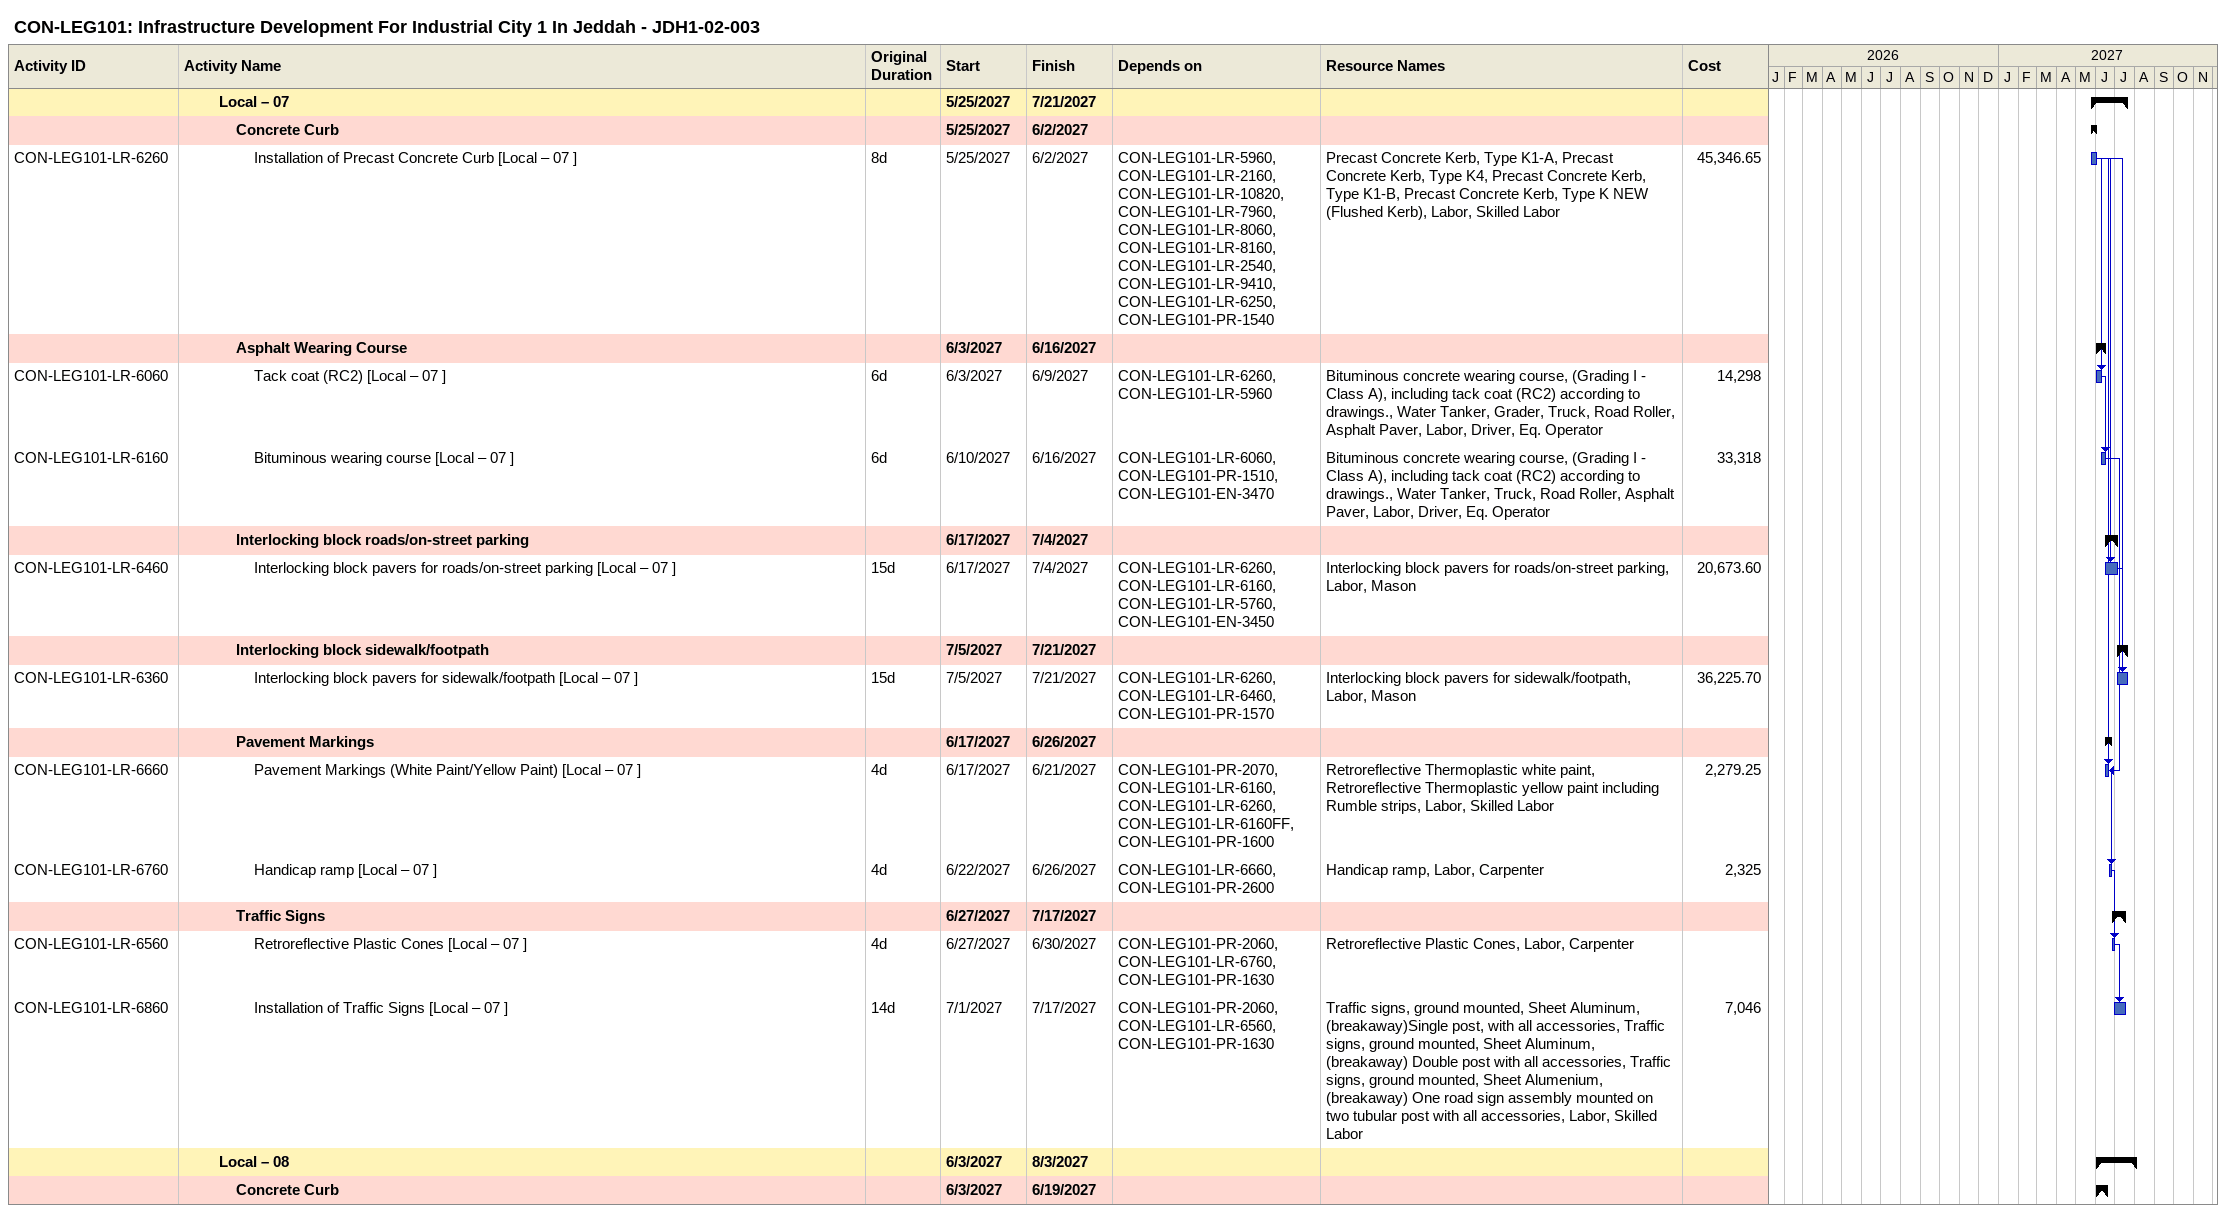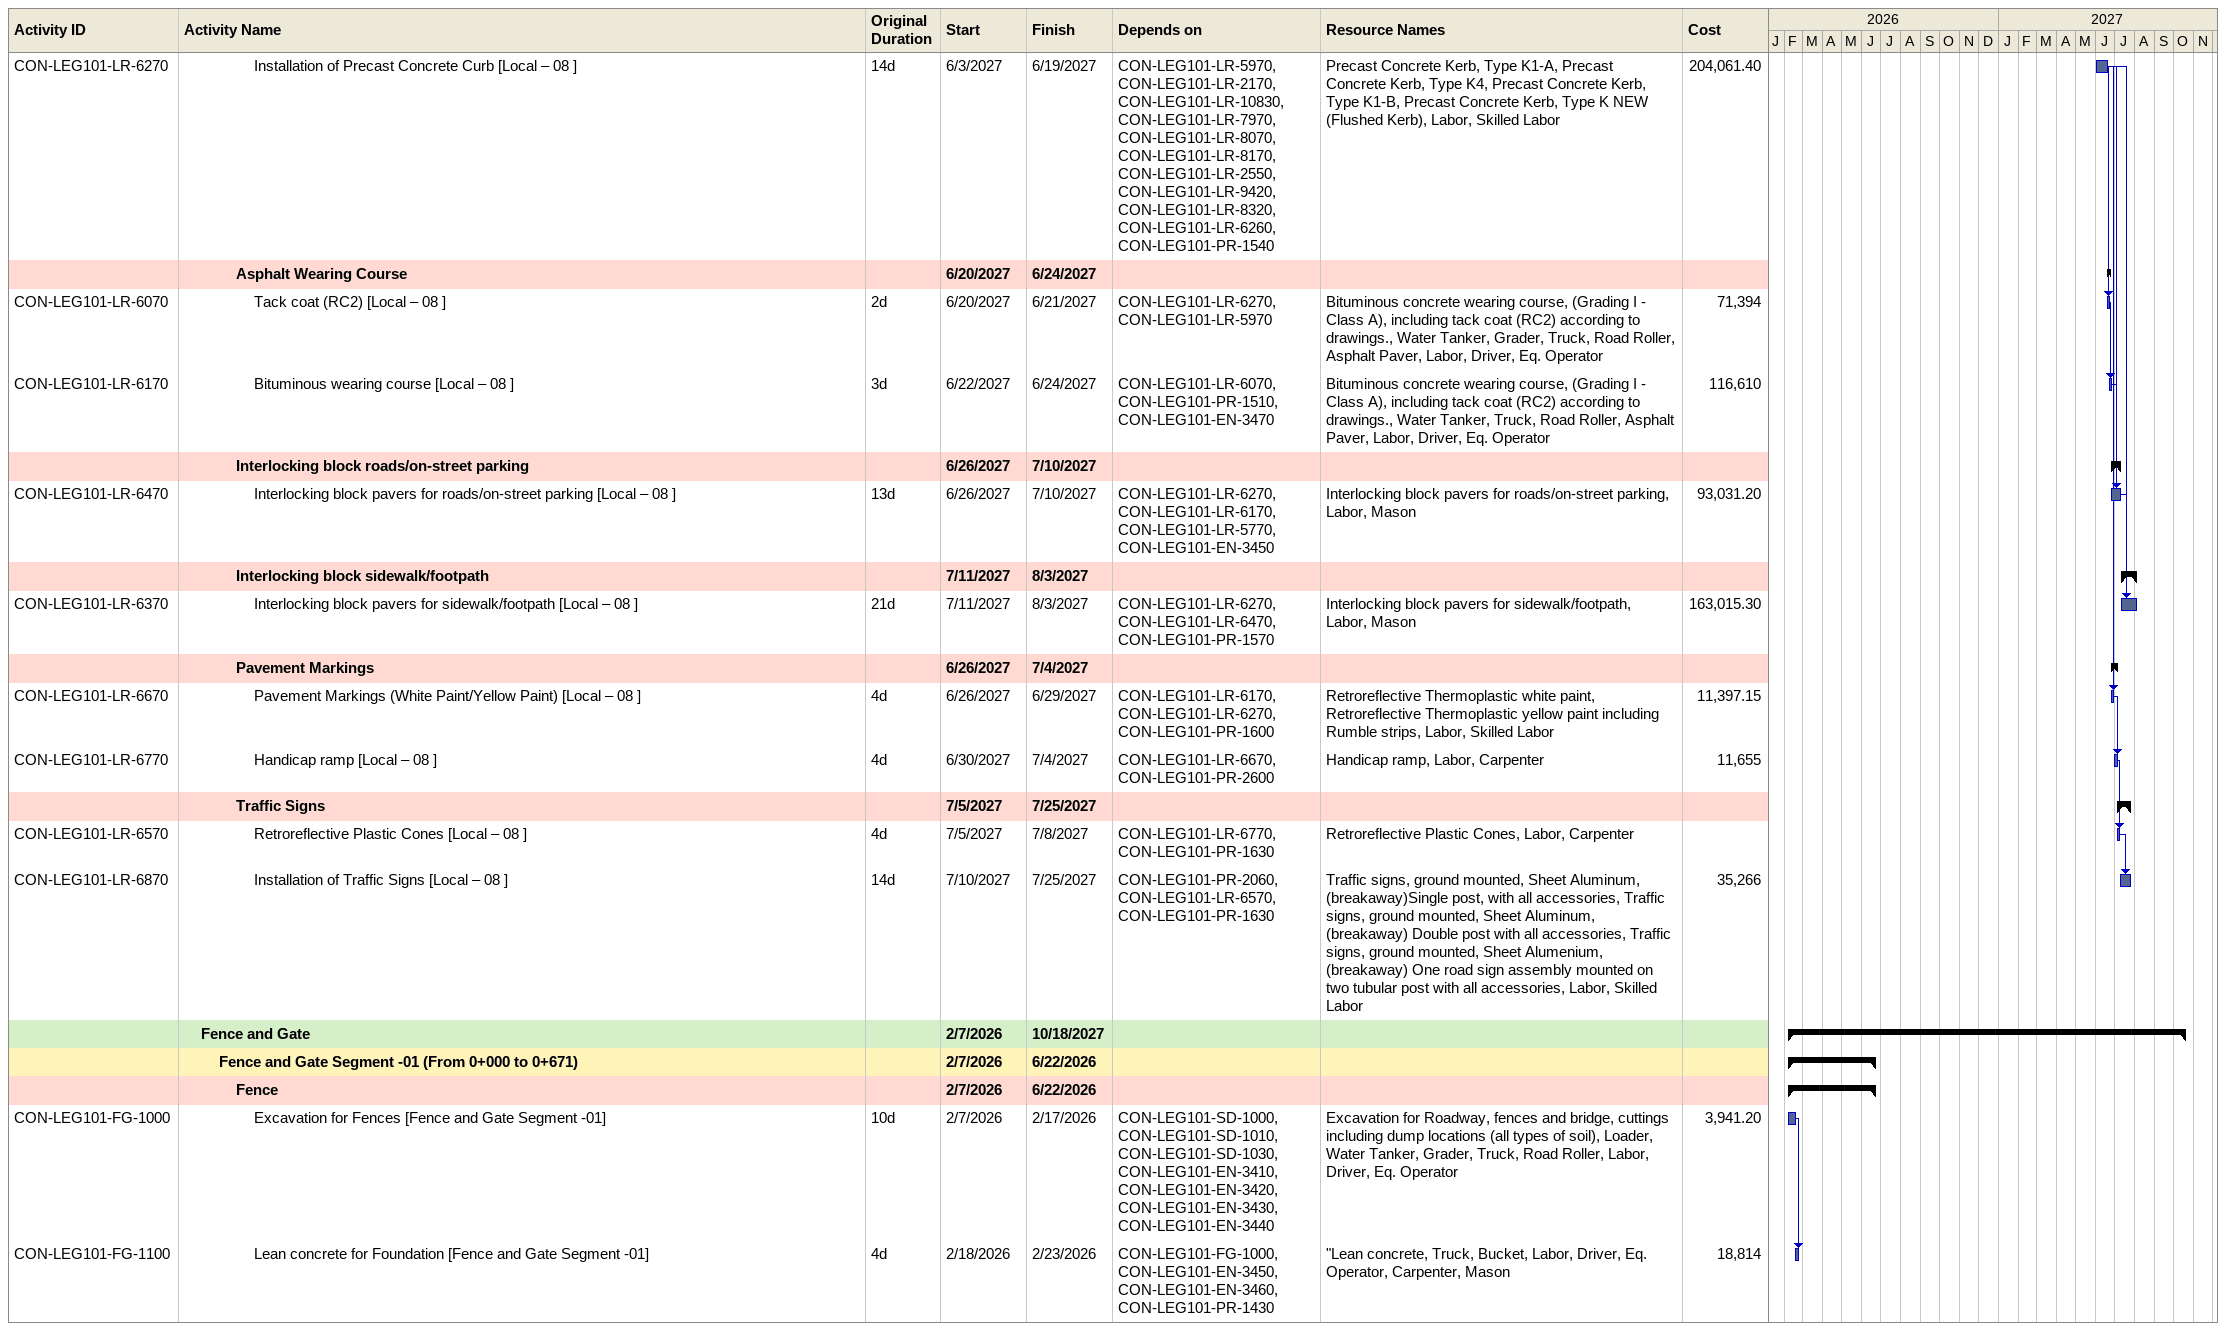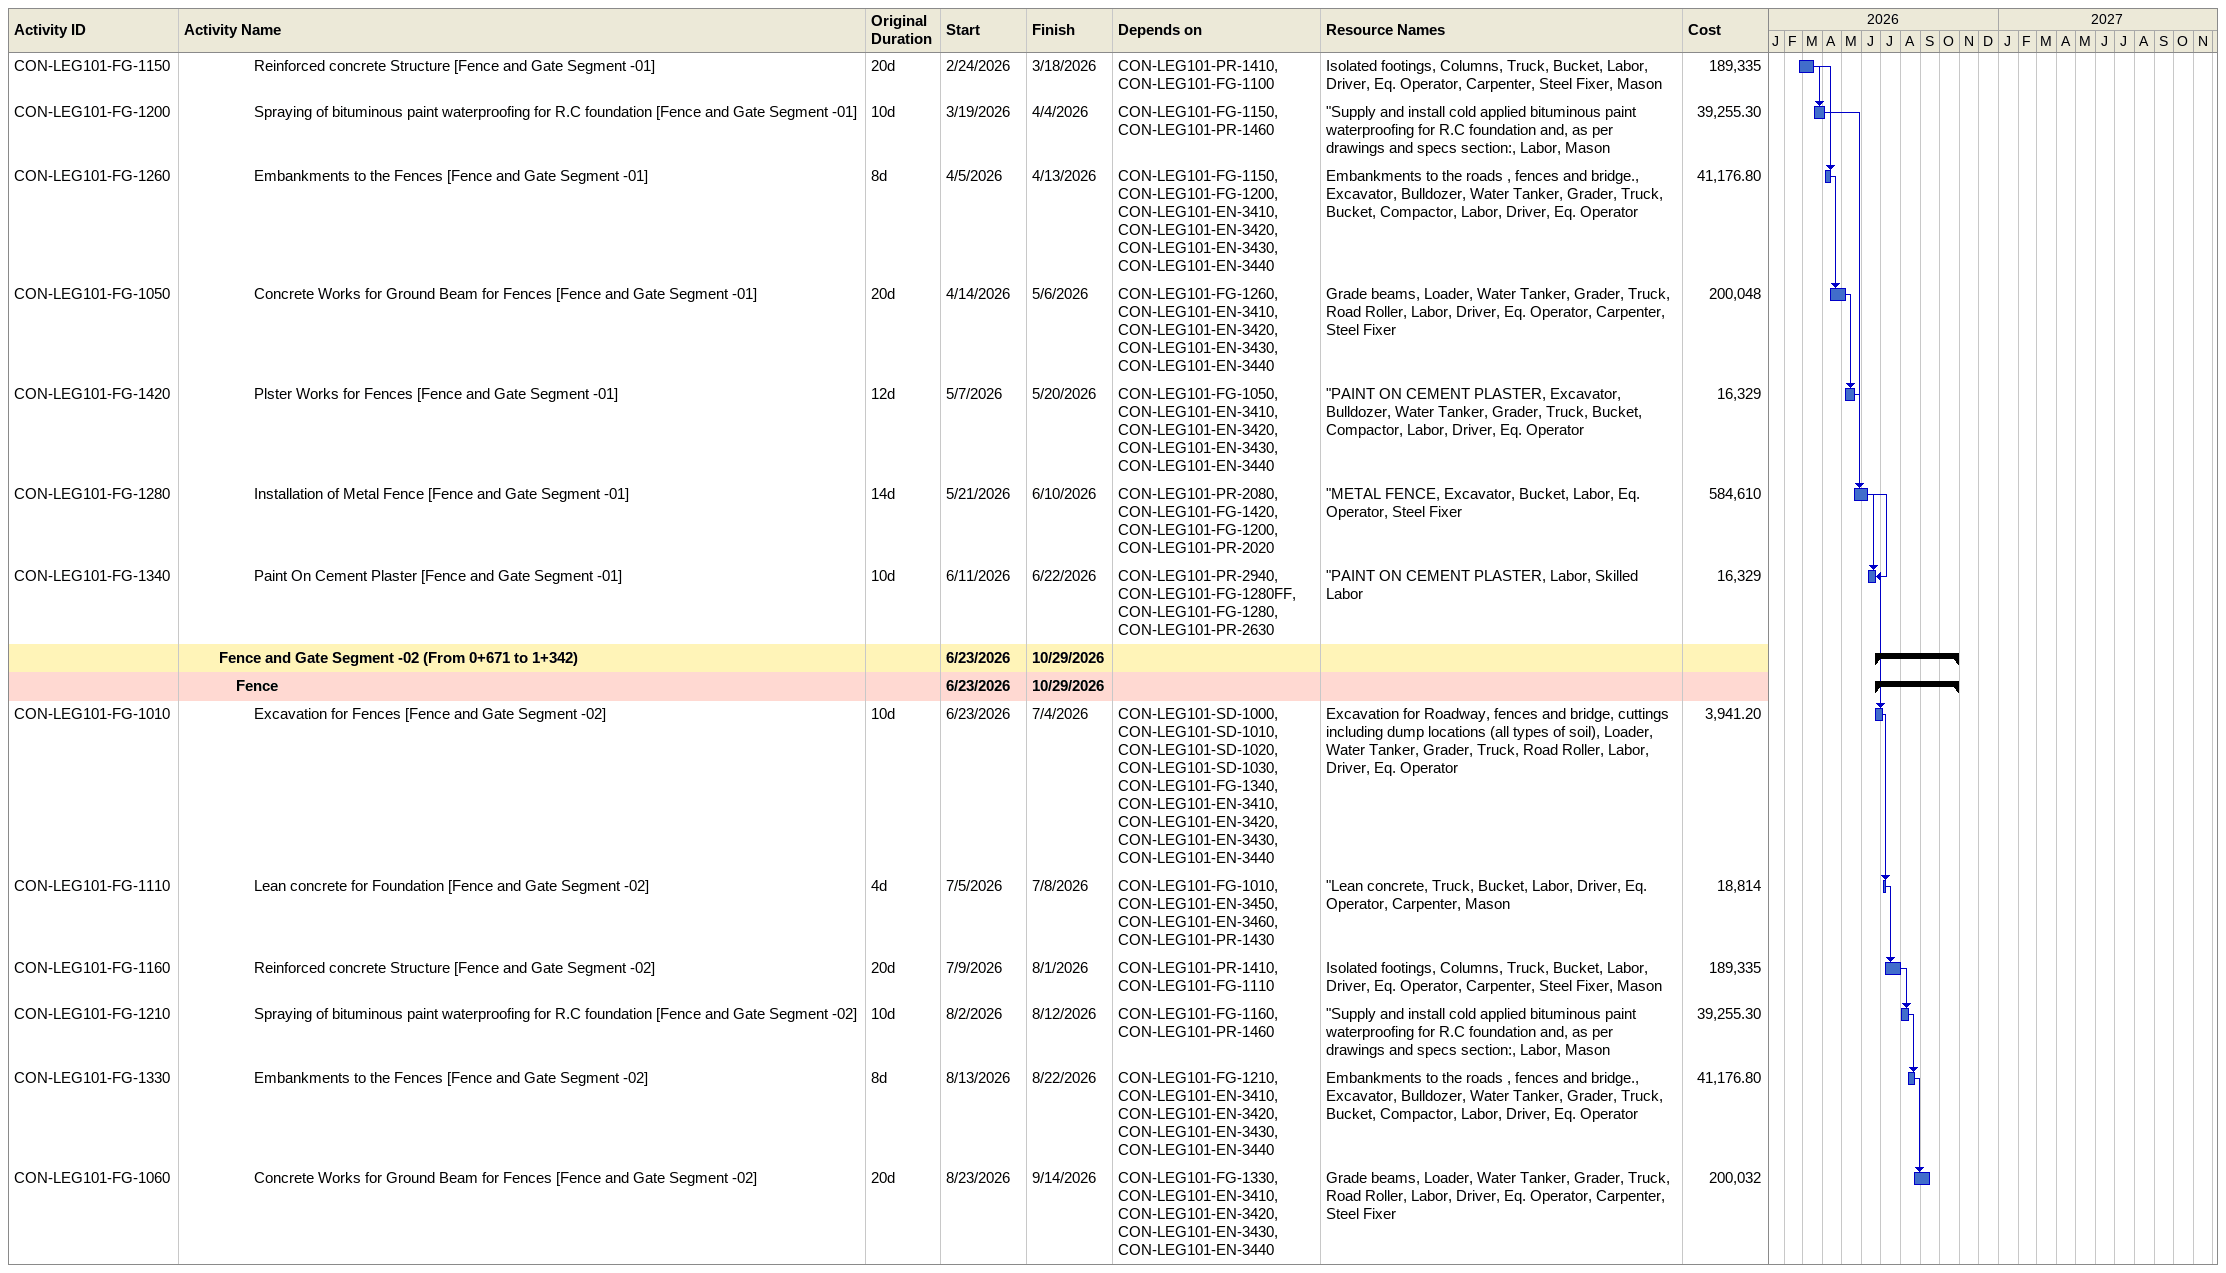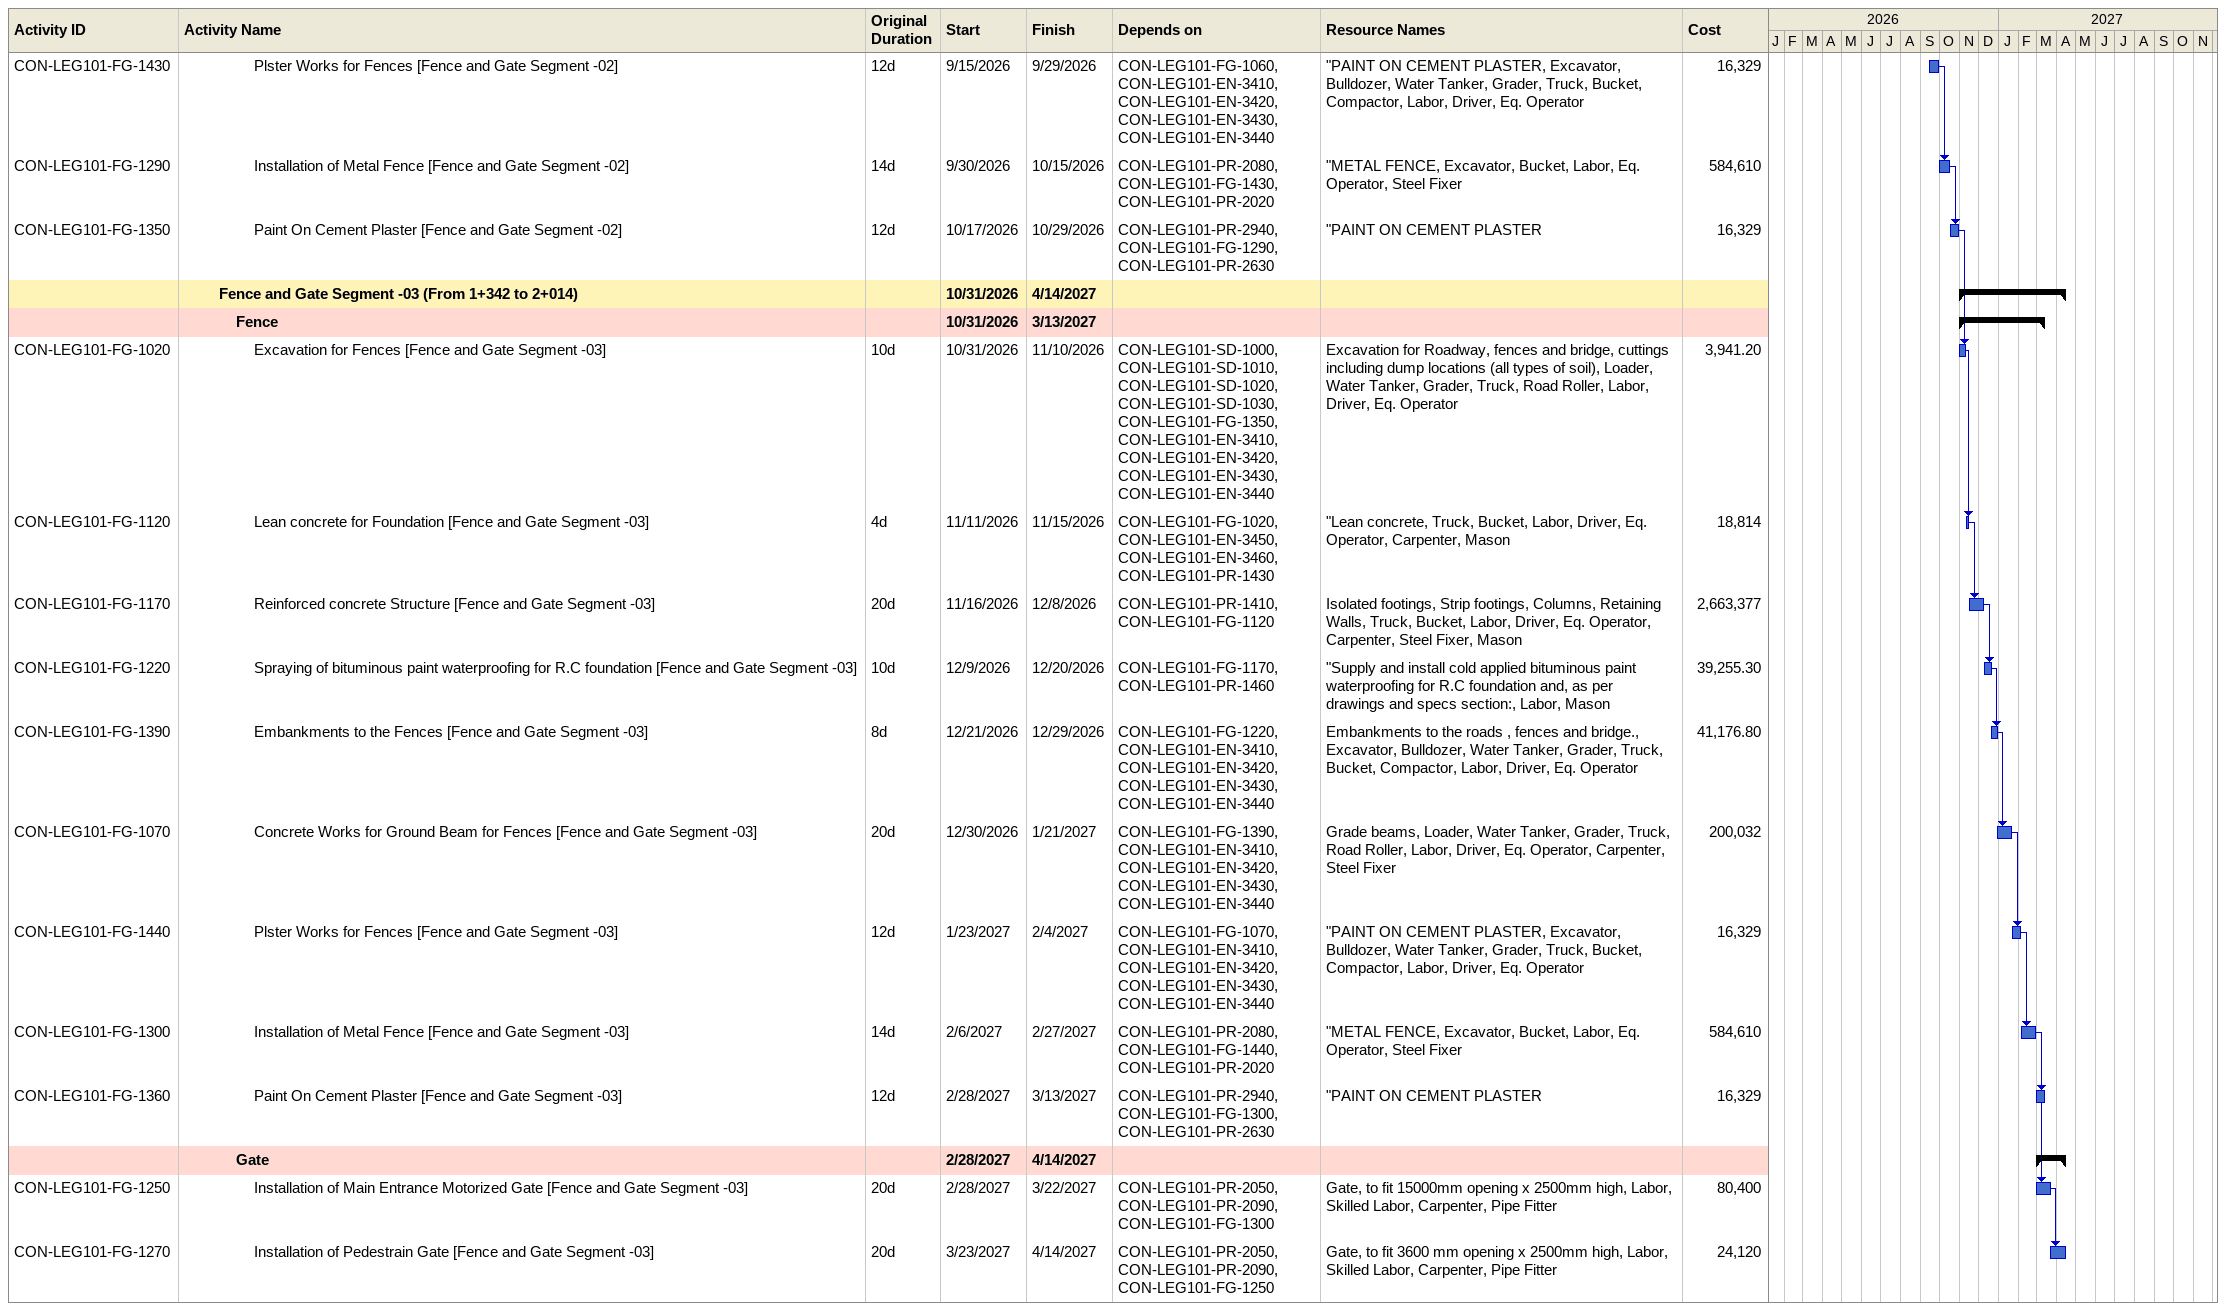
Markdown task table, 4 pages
CON-LEG101: Infrastructure Development For Industrial City 1 In Jeddah - JDH1-02-003

| ID | Level | Task | Original duration | Start | Finish | Predecessors | Resources | Cost |
|---|---|---|---|---|---|---|---|---|
|  | 3 | **Local – 07** |  | 2027-05-25 | 2027-07-21 |  |  |  |
|  | 4 | **Concrete Curb** |  | 2027-05-25 | 2027-06-02 |  |  |  |
| CON-LEG101-LR-6260 | 5 | Installation of Precast Concrete Curb [Local – 07 ] | 8d | 2027-05-25 | 2027-06-02 | CON-LEG101-LR-5960, CON-LEG101-LR-2160, CON-LEG101-LR-10820, CON-LEG101-LR-7960, CON-LEG101-LR-8060, CON-LEG101-LR-8160, CON-LEG101-LR-2540, CON-LEG101-LR-9410, CON-LEG101-LR-6250, CON-LEG101-PR-1540 | Precast Concrete Kerb, Type K1-A, Precast Concrete Kerb, Type K4, Precast Concrete Kerb, Type K1-B, Precast Concrete Kerb, Type K NEW (Flushed Kerb), Labor, Skilled Labor | 45346.65 |
|  | 4 | **Asphalt Wearing Course** |  | 2027-06-03 | 2027-06-16 |  |  |  |
| CON-LEG101-LR-6060 | 5 | Tack coat (RC2) [Local – 07 ] | 6d | 2027-06-03 | 2027-06-09 | CON-LEG101-LR-6260, CON-LEG101-LR-5960 | Bituminous concrete wearing course, (Grading I - Class A), including tack coat (RC2) according to drawings., Water Tanker, Grader, Truck, Road Roller, Asphalt Paver, Labor, Driver, Eq. Operator | 14298 |
| CON-LEG101-LR-6160 | 5 | Bituminous wearing course [Local – 07 ] | 6d | 2027-06-10 | 2027-06-16 | CON-LEG101-LR-6060, CON-LEG101-PR-1510, CON-LEG101-EN-3470 | Bituminous concrete wearing course, (Grading I - Class A), including tack coat (RC2) according to drawings., Water Tanker, Truck, Road Roller, Asphalt Paver, Labor, Driver, Eq. Operator | 33318 |
|  | 4 | **Interlocking block roads/on-street parking** |  | 2027-06-17 | 2027-07-04 |  |  |  |
| CON-LEG101-LR-6460 | 5 | Interlocking block pavers for roads/on-street parking [Local – 07 ] | 15d | 2027-06-17 | 2027-07-04 | CON-LEG101-LR-6260, CON-LEG101-LR-6160, CON-LEG101-LR-5760, CON-LEG101-EN-3450 | Interlocking block pavers for roads/on-street parking, Labor, Mason | 20673.60 |
|  | 4 | **Interlocking block sidewalk/footpath** |  | 2027-07-05 | 2027-07-21 |  |  |  |
| CON-LEG101-LR-6360 | 5 | Interlocking block pavers for sidewalk/footpath [Local – 07 ] | 15d | 2027-07-05 | 2027-07-21 | CON-LEG101-LR-6260, CON-LEG101-LR-6460, CON-LEG101-PR-1570 | Interlocking block pavers for sidewalk/footpath, Labor, Mason | 36225.70 |
|  | 4 | **Pavement Markings** |  | 2027-06-17 | 2027-06-26 |  |  |  |
| CON-LEG101-LR-6660 | 5 | Pavement Markings (White Paint/Yellow Paint) [Local – 07 ] | 4d | 2027-06-17 | 2027-06-21 | CON-LEG101-PR-2070, CON-LEG101-LR-6160, CON-LEG101-LR-6260, CON-LEG101-LR-6160FF, CON-LEG101-PR-1600 | Retroreflective Thermoplastic white paint, Retroreflective Thermoplastic yellow paint including Rumble strips, Labor, Skilled Labor | 2279.25 |
| CON-LEG101-LR-6760 | 5 | Handicap ramp [Local – 07 ] | 4d | 2027-06-22 | 2027-06-26 | CON-LEG101-LR-6660, CON-LEG101-PR-2600 | Handicap ramp, Labor, Carpenter | 2325 |
|  | 4 | **Traffic Signs** |  | 2027-06-27 | 2027-07-17 |  |  |  |
| CON-LEG101-LR-6560 | 5 | Retroreflective Plastic Cones [Local – 07 ] | 4d | 2027-06-27 | 2027-06-30 | CON-LEG101-PR-2060, CON-LEG101-LR-6760, CON-LEG101-PR-1630 | Retroreflective Plastic Cones, Labor, Carpenter |  |
| CON-LEG101-LR-6860 | 5 | Installation of Traffic Signs [Local – 07 ] | 14d | 2027-07-01 | 2027-07-17 | CON-LEG101-PR-2060, CON-LEG101-LR-6560, CON-LEG101-PR-1630 | Traffic signs, ground mounted, Sheet Aluminum, (breakaway)Single post, with all accessories, Traffic signs, ground mounted, Sheet Aluminum, (breakaway) Double post with all accessories, Traffic signs, ground mounted, Sheet Alumenium, (breakaway) One road sign assembly mounted on two tubular post with all accessories, Labor, Skilled Labor | 7046 |
|  | 3 | **Local – 08** |  | 2027-06-03 | 2027-08-03 |  |  |  |
|  | 4 | **Concrete Curb** |  | 2027-06-03 | 2027-06-19 |  |  |  |
| CON-LEG101-LR-6270 | 5 | Installation of Precast Concrete Curb [Local – 08 ] | 14d | 2027-06-03 | 2027-06-19 | CON-LEG101-LR-5970, CON-LEG101-LR-2170, CON-LEG101-LR-10830, CON-LEG101-LR-7970, CON-LEG101-LR-8070, CON-LEG101-LR-8170, CON-LEG101-LR-2550, CON-LEG101-LR-9420, CON-LEG101-LR-8320, CON-LEG101-LR-6260, CON-LEG101-PR-1540 | Precast Concrete Kerb, Type K1-A, Precast Concrete Kerb, Type K4, Precast Concrete Kerb, Type K1-B, Precast Concrete Kerb, Type K NEW (Flushed Kerb), Labor, Skilled Labor | 204061.40 |
|  | 4 | **Asphalt Wearing Course** |  | 2027-06-20 | 2027-06-24 |  |  |  |
| CON-LEG101-LR-6070 | 5 | Tack coat (RC2) [Local – 08 ] | 2d | 2027-06-20 | 2027-06-21 | CON-LEG101-LR-6270, CON-LEG101-LR-5970 | Bituminous concrete wearing course, (Grading I - Class A), including tack coat (RC2) according to drawings., Water Tanker, Grader, Truck, Road Roller, Asphalt Paver, Labor, Driver, Eq. Operator | 71394 |
| CON-LEG101-LR-6170 | 5 | Bituminous wearing course [Local – 08 ] | 3d | 2027-06-22 | 2027-06-24 | CON-LEG101-LR-6070, CON-LEG101-PR-1510, CON-LEG101-EN-3470 | Bituminous concrete wearing course, (Grading I - Class A), including tack coat (RC2) according to drawings., Water Tanker, Truck, Road Roller, Asphalt Paver, Labor, Driver, Eq. Operator | 116610 |
|  | 4 | **Interlocking block roads/on-street parking** |  | 2027-06-26 | 2027-07-10 |  |  |  |
| CON-LEG101-LR-6470 | 5 | Interlocking block pavers for roads/on-street parking [Local – 08 ] | 13d | 2027-06-26 | 2027-07-10 | CON-LEG101-LR-6270, CON-LEG101-LR-6170, CON-LEG101-LR-5770, CON-LEG101-EN-3450 | Interlocking block pavers for roads/on-street parking, Labor, Mason | 93031.20 |
|  | 4 | **Interlocking block sidewalk/footpath** |  | 2027-07-11 | 2027-08-03 |  |  |  |
| CON-LEG101-LR-6370 | 5 | Interlocking block pavers for sidewalk/footpath [Local – 08 ] | 21d | 2027-07-11 | 2027-08-03 | CON-LEG101-LR-6270, CON-LEG101-LR-6470, CON-LEG101-PR-1570 | Interlocking block pavers for sidewalk/footpath, Labor, Mason | 163015.30 |
|  | 4 | **Pavement Markings** |  | 2027-06-26 | 2027-07-04 |  |  |  |
| CON-LEG101-LR-6670 | 5 | Pavement Markings (White Paint/Yellow Paint) [Local – 08 ] | 4d | 2027-06-26 | 2027-06-29 | CON-LEG101-LR-6170, CON-LEG101-LR-6270, CON-LEG101-PR-1600 | Retroreflective Thermoplastic white paint, Retroreflective Thermoplastic yellow paint including Rumble strips, Labor, Skilled Labor | 11397.15 |
| CON-LEG101-LR-6770 | 5 | Handicap ramp [Local – 08 ] | 4d | 2027-06-30 | 2027-07-04 | CON-LEG101-LR-6670, CON-LEG101-PR-2600 | Handicap ramp, Labor, Carpenter | 11655 |
|  | 4 | **Traffic Signs** |  | 2027-07-05 | 2027-07-25 |  |  |  |
| CON-LEG101-LR-6570 | 5 | Retroreflective Plastic Cones [Local – 08 ] | 4d | 2027-07-05 | 2027-07-08 | CON-LEG101-LR-6770, CON-LEG101-PR-1630 | Retroreflective Plastic Cones, Labor, Carpenter |  |
| CON-LEG101-LR-6870 | 5 | Installation of Traffic Signs [Local – 08 ] | 14d | 2027-07-10 | 2027-07-25 | CON-LEG101-PR-2060, CON-LEG101-LR-6570, CON-LEG101-PR-1630 | Traffic signs, ground mounted, Sheet Aluminum, (breakaway)Single post, with all accessories, Traffic signs, ground mounted, Sheet Aluminum, (breakaway) Double post with all accessories, Traffic signs, ground mounted, Sheet Alumenium, (breakaway) One road sign assembly mounted on two tubular post with all accessories, Labor, Skilled Labor | 35266 |
|  | 2 | **Fence and Gate** |  | 2026-02-07 | 2027-10-18 |  |  |  |
|  | 3 | **Fence and Gate Segment -01 (From 0+000 to 0+671)** |  | 2026-02-07 | 2026-06-22 |  |  |  |
|  | 4 | **Fence** |  | 2026-02-07 | 2026-06-22 |  |  |  |
| CON-LEG101-FG-1000 | 5 | Excavation for Fences [Fence and Gate Segment -01] | 10d | 2026-02-07 | 2026-02-17 | CON-LEG101-SD-1000, CON-LEG101-SD-1010, CON-LEG101-SD-1030, CON-LEG101-EN-3410, CON-LEG101-EN-3420, CON-LEG101-EN-3430, CON-LEG101-EN-3440 | Excavation for Roadway, fences and bridge, cuttings including dump locations (all types of soil), Loader, Water Tanker, Grader, Truck, Road Roller, Labor, Driver, Eq. Operator | 3941.20 |
| CON-LEG101-FG-1100 | 5 | Lean concrete for Foundation [Fence and Gate Segment -01] | 4d | 2026-02-18 | 2026-02-23 | CON-LEG101-FG-1000, CON-LEG101-EN-3450, CON-LEG101-EN-3460, CON-LEG101-PR-1430 | "Lean concrete, Truck, Bucket, Labor, Driver, Eq. Operator, Carpenter, Mason | 18814 |
| CON-LEG101-FG-1150 | 5 | Reinforced concrete Structure [Fence and Gate Segment -01] | 20d | 2026-02-24 | 2026-03-18 | CON-LEG101-PR-1410, CON-LEG101-FG-1100 | Isolated footings, Columns, Truck, Bucket, Labor, Driver, Eq. Operator, Carpenter, Steel Fixer, Mason | 189335 |
| CON-LEG101-FG-1200 | 5 | Spraying of bituminous paint waterproofing for R.C foundation [Fence and Gate Segment -01] | 10d | 2026-03-19 | 2026-04-04 | CON-LEG101-FG-1150, CON-LEG101-PR-1460 | "Supply and install cold applied bituminous paint waterproofing for R.C foundation and, as per drawings and specs section:, Labor, Mason | 39255.30 |
| CON-LEG101-FG-1260 | 5 | Embankments to the Fences [Fence and Gate Segment -01] | 8d | 2026-04-05 | 2026-04-13 | CON-LEG101-FG-1150, CON-LEG101-FG-1200, CON-LEG101-EN-3410, CON-LEG101-EN-3420, CON-LEG101-EN-3430, CON-LEG101-EN-3440 | Embankments to the roads , fences and bridge., Excavator, Bulldozer, Water Tanker, Grader, Truck, Bucket, Compactor, Labor, Driver, Eq. Operator | 41176.80 |
| CON-LEG101-FG-1050 | 5 | Concrete Works for Ground Beam for Fences [Fence and Gate Segment -01] | 20d | 2026-04-14 | 2026-05-06 | CON-LEG101-FG-1260, CON-LEG101-EN-3410, CON-LEG101-EN-3420, CON-LEG101-EN-3430, CON-LEG101-EN-3440 | Grade beams, Loader, Water Tanker, Grader, Truck, Road Roller, Labor, Driver, Eq. Operator, Carpenter, Steel Fixer | 200048 |
| CON-LEG101-FG-1420 | 5 | Plster Works for Fences [Fence and Gate Segment -01] | 12d | 2026-05-07 | 2026-05-20 | CON-LEG101-FG-1050, CON-LEG101-EN-3410, CON-LEG101-EN-3420, CON-LEG101-EN-3430, CON-LEG101-EN-3440 | "PAINT ON CEMENT PLASTER, Excavator, Bulldozer, Water Tanker, Grader, Truck, Bucket, Compactor, Labor, Driver, Eq. Operator | 16329 |
| CON-LEG101-FG-1280 | 5 | Installation of Metal Fence [Fence and Gate Segment -01] | 14d | 2026-05-21 | 2026-06-10 | CON-LEG101-PR-2080, CON-LEG101-FG-1420, CON-LEG101-FG-1200, CON-LEG101-PR-2020 | "METAL FENCE, Excavator, Bucket, Labor, Eq. Operator, Steel Fixer | 584610 |
| CON-LEG101-FG-1340 | 5 | Paint On Cement Plaster [Fence and Gate Segment -01] | 10d | 2026-06-11 | 2026-06-22 | CON-LEG101-PR-2940, CON-LEG101-FG-1280FF, CON-LEG101-FG-1280, CON-LEG101-PR-2630 | "PAINT ON CEMENT PLASTER, Labor, Skilled Labor | 16329 |
|  | 3 | **Fence and Gate Segment -02 (From 0+671 to 1+342)** |  | 2026-06-23 | 2026-10-29 |  |  |  |
|  | 4 | **Fence** |  | 2026-06-23 | 2026-10-29 |  |  |  |
| CON-LEG101-FG-1010 | 5 | Excavation for Fences [Fence and Gate Segment -02] | 10d | 2026-06-23 | 2026-07-04 | CON-LEG101-SD-1000, CON-LEG101-SD-1010, CON-LEG101-SD-1020, CON-LEG101-SD-1030, CON-LEG101-FG-1340, CON-LEG101-EN-3410, CON-LEG101-EN-3420, CON-LEG101-EN-3430, CON-LEG101-EN-3440 | Excavation for Roadway, fences and bridge, cuttings including dump locations (all types of soil), Loader, Water Tanker, Grader, Truck, Road Roller, Labor, Driver, Eq. Operator | 3941.20 |
| CON-LEG101-FG-1110 | 5 | Lean concrete for Foundation [Fence and Gate Segment -02] | 4d | 2026-07-05 | 2026-07-08 | CON-LEG101-FG-1010, CON-LEG101-EN-3450, CON-LEG101-EN-3460, CON-LEG101-PR-1430 | "Lean concrete, Truck, Bucket, Labor, Driver, Eq. Operator, Carpenter, Mason | 18814 |
| CON-LEG101-FG-1160 | 5 | Reinforced concrete Structure [Fence and Gate Segment -02] | 20d | 2026-07-09 | 2026-08-01 | CON-LEG101-PR-1410, CON-LEG101-FG-1110 | Isolated footings, Columns, Truck, Bucket, Labor, Driver, Eq. Operator, Carpenter, Steel Fixer, Mason | 189335 |
| CON-LEG101-FG-1210 | 5 | Spraying of bituminous paint waterproofing for R.C foundation [Fence and Gate Segment -02] | 10d | 2026-08-02 | 2026-08-12 | CON-LEG101-FG-1160, CON-LEG101-PR-1460 | "Supply and install cold applied bituminous paint waterproofing for R.C foundation and, as per drawings and specs section:, Labor, Mason | 39255.30 |
| CON-LEG101-FG-1330 | 5 | Embankments to the Fences [Fence and Gate Segment -02] | 8d | 2026-08-13 | 2026-08-22 | CON-LEG101-FG-1210, CON-LEG101-EN-3410, CON-LEG101-EN-3420, CON-LEG101-EN-3430, CON-LEG101-EN-3440 | Embankments to the roads , fences and bridge., Excavator, Bulldozer, Water Tanker, Grader, Truck, Bucket, Compactor, Labor, Driver, Eq. Operator | 41176.80 |
| CON-LEG101-FG-1060 | 5 | Concrete Works for Ground Beam for Fences [Fence and Gate Segment -02] | 20d | 2026-08-23 | 2026-09-14 | CON-LEG101-FG-1330, CON-LEG101-EN-3410, CON-LEG101-EN-3420, CON-LEG101-EN-3430, CON-LEG101-EN-3440 | Grade beams, Loader, Water Tanker, Grader, Truck, Road Roller, Labor, Driver, Eq. Operator, Carpenter, Steel Fixer | 200032 |
| CON-LEG101-FG-1430 | 5 | Plster Works for Fences [Fence and Gate Segment -02] | 12d | 2026-09-15 | 2026-09-29 | CON-LEG101-FG-1060, CON-LEG101-EN-3410, CON-LEG101-EN-3420, CON-LEG101-EN-3430, CON-LEG101-EN-3440 | "PAINT ON CEMENT PLASTER, Excavator, Bulldozer, Water Tanker, Grader, Truck, Bucket, Compactor, Labor, Driver, Eq. Operator | 16329 |
| CON-LEG101-FG-1290 | 5 | Installation of Metal Fence [Fence and Gate Segment -02] | 14d | 2026-09-30 | 2026-10-15 | CON-LEG101-PR-2080, CON-LEG101-FG-1430, CON-LEG101-PR-2020 | "METAL FENCE, Excavator, Bucket, Labor, Eq. Operator, Steel Fixer | 584610 |
| CON-LEG101-FG-1350 | 5 | Paint On Cement Plaster [Fence and Gate Segment -02] | 12d | 2026-10-17 | 2026-10-29 | CON-LEG101-PR-2940, CON-LEG101-FG-1290, CON-LEG101-PR-2630 | "PAINT ON CEMENT PLASTER | 16329 |
|  | 3 | **Fence and Gate Segment -03 (From 1+342 to 2+014)** |  | 2026-10-31 | 2027-04-14 |  |  |  |
|  | 4 | **Fence** |  | 2026-10-31 | 2027-03-13 |  |  |  |
| CON-LEG101-FG-1020 | 5 | Excavation for Fences [Fence and Gate Segment -03] | 10d | 2026-10-31 | 2026-11-10 | CON-LEG101-SD-1000, CON-LEG101-SD-1010, CON-LEG101-SD-1020, CON-LEG101-SD-1030, CON-LEG101-FG-1350, CON-LEG101-EN-3410, CON-LEG101-EN-3420, CON-LEG101-EN-3430, CON-LEG101-EN-3440 | Excavation for Roadway, fences and bridge, cuttings including dump locations (all types of soil), Loader, Water Tanker, Grader, Truck, Road Roller, Labor, Driver, Eq. Operator | 3941.20 |
| CON-LEG101-FG-1120 | 5 | Lean concrete for Foundation [Fence and Gate Segment -03] | 4d | 2026-11-11 | 2026-11-15 | CON-LEG101-FG-1020, CON-LEG101-EN-3450, CON-LEG101-EN-3460, CON-LEG101-PR-1430 | "Lean concrete, Truck, Bucket, Labor, Driver, Eq. Operator, Carpenter, Mason | 18814 |
| CON-LEG101-FG-1170 | 5 | Reinforced concrete Structure [Fence and Gate Segment -03] | 20d | 2026-11-16 | 2026-12-08 | CON-LEG101-PR-1410, CON-LEG101-FG-1120 | Isolated footings, Strip footings, Columns, Retaining Walls, Truck, Bucket, Labor, Driver, Eq. Operator, Carpenter, Steel Fixer, Mason | 2663377 |
| CON-LEG101-FG-1220 | 5 | Spraying of bituminous paint waterproofing for R.C foundation [Fence and Gate Segment -03] | 10d | 2026-12-09 | 2026-12-20 | CON-LEG101-FG-1170, CON-LEG101-PR-1460 | "Supply and install cold applied bituminous paint waterproofing for R.C foundation and, as per drawings and specs section:, Labor, Mason | 39255.30 |
| CON-LEG101-FG-1390 | 5 | Embankments to the Fences [Fence and Gate Segment -03] | 8d | 2026-12-21 | 2026-12-29 | CON-LEG101-FG-1220, CON-LEG101-EN-3410, CON-LEG101-EN-3420, CON-LEG101-EN-3430, CON-LEG101-EN-3440 | Embankments to the roads , fences and bridge., Excavator, Bulldozer, Water Tanker, Grader, Truck, Bucket, Compactor, Labor, Driver, Eq. Operator | 41176.80 |
| CON-LEG101-FG-1070 | 5 | Concrete Works for Ground Beam for Fences [Fence and Gate Segment -03] | 20d | 2026-12-30 | 2027-01-21 | CON-LEG101-FG-1390, CON-LEG101-EN-3410, CON-LEG101-EN-3420, CON-LEG101-EN-3430, CON-LEG101-EN-3440 | Grade beams, Loader, Water Tanker, Grader, Truck, Road Roller, Labor, Driver, Eq. Operator, Carpenter, Steel Fixer | 200032 |
| CON-LEG101-FG-1440 | 5 | Plster Works for Fences [Fence and Gate Segment -03] | 12d | 2027-01-23 | 2027-02-04 | CON-LEG101-FG-1070, CON-LEG101-EN-3410, CON-LEG101-EN-3420, CON-LEG101-EN-3430, CON-LEG101-EN-3440 | "PAINT ON CEMENT PLASTER, Excavator, Bulldozer, Water Tanker, Grader, Truck, Bucket, Compactor, Labor, Driver, Eq. Operator | 16329 |
| CON-LEG101-FG-1300 | 5 | Installation of Metal Fence [Fence and Gate Segment -03] | 14d | 2027-02-06 | 2027-02-27 | CON-LEG101-PR-2080, CON-LEG101-FG-1440, CON-LEG101-PR-2020 | "METAL FENCE, Excavator, Bucket, Labor, Eq. Operator, Steel Fixer | 584610 |
| CON-LEG101-FG-1360 | 5 | Paint On Cement Plaster [Fence and Gate Segment -03] | 12d | 2027-02-28 | 2027-03-13 | CON-LEG101-PR-2940, CON-LEG101-FG-1300, CON-LEG101-PR-2630 | "PAINT ON CEMENT PLASTER | 16329 |
|  | 4 | **Gate** |  | 2027-02-28 | 2027-04-14 |  |  |  |
| CON-LEG101-FG-1250 | 5 | Installation of Main Entrance Motorized Gate [Fence and Gate Segment -03] | 20d | 2027-02-28 | 2027-03-22 | CON-LEG101-PR-2050, CON-LEG101-PR-2090, CON-LEG101-FG-1300 | Gate, to fit 15000mm opening x 2500mm high, Labor, Skilled Labor, Carpenter, Pipe Fitter | 80400 |
| CON-LEG101-FG-1270 | 5 | Installation of Pedestrain Gate [Fence and Gate Segment -03] | 20d | 2027-03-23 | 2027-04-14 | CON-LEG101-PR-2050, CON-LEG101-PR-2090, CON-LEG101-FG-1250 | Gate, to fit 3600 mm opening x 2500mm high, Labor, Skilled Labor, Carpenter, Pipe Fitter | 24120 |
